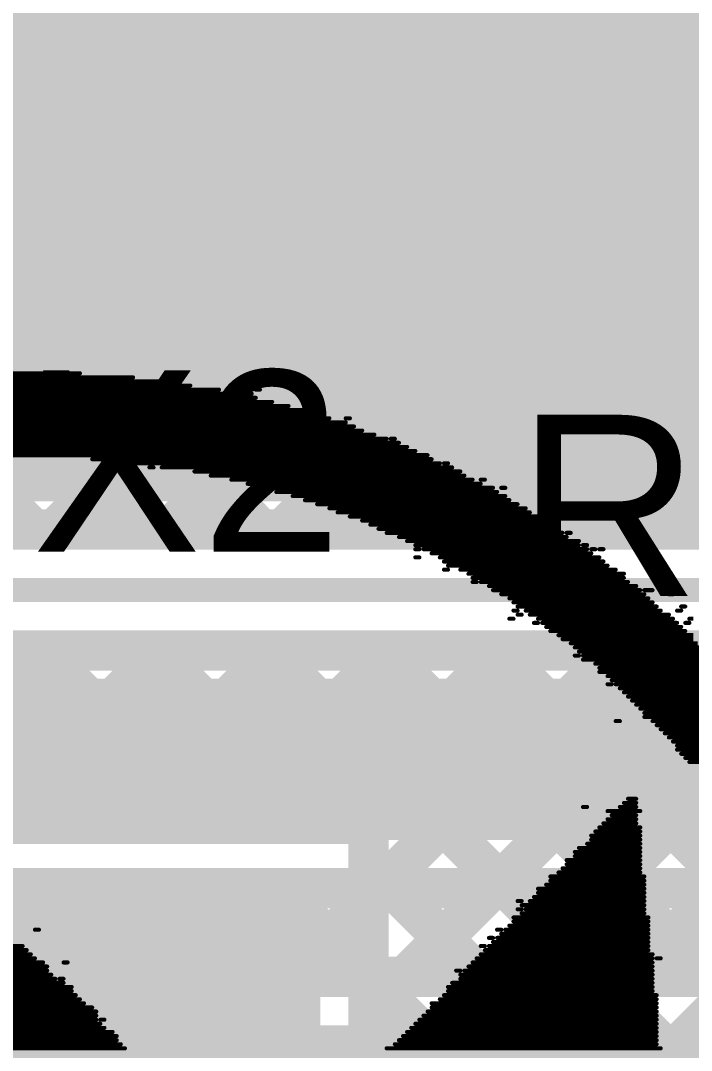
# Model space of a CAD drawing. Header units: millimetres. Extents: x -0.26 to 2.84, y -0.09 to 2.43.
# Drawn here: x 1.4356 to 1.6022, y 1.4018 to 1.6573 of the extents above; entities that cross this region are included whole.
import ezdxf

# ---------------------------------------------------------------- set-up
doc = ezdxf.new("R2010")
doc.units = ezdxf.units.MM
doc.header["$MEASUREMENT"] = 0
for name, color, linetype in [('BottomLayer', 5, 'Continuous'), ('BottomOverlay', 54, 'Continuous'), ('TopLayer', 1, 'Continuous'), ('TopOverlay', 2, 'Continuous'), ('TopPaste', 8, 'Continuous'), ('TopSolder', 216, 'Continuous'), ('ViaHoleLayer', 16, 'Continuous')]:
    doc.layers.add(name, color=color, linetype=linetype)
doc.styles.add('Arial', font='', dxfattribs={"height": 0.2})
doc.styles.get('Arial').set_extended_font_data('Arial')

# ---------------------------------------------------------------- blocks, each defined once
blk = doc.blocks.new('S3224576121060_66')
at = {"layer": 'TopLayer'}
for points in [[(-0.07087, 0.05709), (-0.01575, 0.05709), (-0.01575, 0.00984), (-0.07087, 0.00984)], [(0.01575, 0.05709), (0.07087, 0.05709), (0.07087, 0.00984), (0.01575, 0.00984)], [(-0.07087, -0.00984), (-0.01575, -0.00984), (-0.01575, -0.05709), (-0.07087, -0.05709)], [(0.01575, -0.00984), (0.07087, -0.00984), (0.07087, -0.05709), (0.01575, -0.05709)]]:
    blk.add_hatch(color=1, dxfattribs=at).paths.add_polyline_path(points)
at = {"layer": 'TopPaste'}
for points in [[(-0.07087, 0.05709), (-0.01575, 0.05709), (-0.01575, 0.00984), (-0.07087, 0.00984)], [(0.01575, 0.05709), (0.07087, 0.05709), (0.07087, 0.00984), (0.01575, 0.00984)], [(-0.07087, -0.00984), (-0.01575, -0.00984), (-0.01575, -0.05709), (-0.07087, -0.05709)], [(0.01575, -0.00984), (0.07087, -0.00984), (0.07087, -0.05709), (0.01575, -0.05709)]]:
    blk.add_hatch(color=8, dxfattribs=at).paths.add_polyline_path(points)
at = {"layer": 'TopSolder'}
for points in [[(-0.07487, 0.06109), (-0.01175, 0.06109), (-0.01175, 0.00584), (-0.07487, 0.00584)], [(0.01175, 0.06109), (0.07487, 0.06109), (0.07487, 0.00584), (0.01175, 0.00584)], [(-0.07487, -0.00584), (-0.01175, -0.00584), (-0.01175, -0.06109), (-0.07487, -0.06109)], [(0.01175, -0.00584), (0.07487, -0.00584), (0.07487, -0.06109), (0.01175, -0.06109)]]:
    blk.add_hatch(color=216, dxfattribs=at).paths.add_polyline_path(points)
at = {"layer": 'TopOverlay', "const_width": 0.005}
for points in [[(-0.008, 0.051), (0.008, 0.051)], [(-0.065, -0.002), (-0.065, 0.003)], [(0.065, -0.002), (0.065, 0.003)], [(-0.008, -0.051), (0.008, -0.051)]]:
    blk.add_lwpolyline(points, dxfattribs=at)
at = {"layer": 'TopOverlay'}
for points, const_width in [([(-0.00925, 0.051, 1), (-0.00675, 0.051, 1)], 0.0025), ([(0.00675, 0.051, 1), (0.00925, 0.051, 1)], 0.0025), ([(-0.06625, 0.003, 1), (-0.06375, 0.003, 1)], 0.0025), ([(0.06375, 0.003, 1), (0.06625, 0.003, 1)], 0.0025), ([(-0.06625, -0.002, 1), (-0.06375, -0.002, 1)], 0.0025), ([(0.06375, -0.002, 1), (0.06625, -0.002, 1)], 0.0025), ([(-0.078, -0.042, 1), (-0.086, -0.042, 1)], 0.005), ([(-0.08725, -0.042, 1), (-0.08475, -0.042, 1)], 0.0025), ([(-0.07925, -0.042, 1), (-0.07675, -0.042, 1)], 0.0025), ([(-0.00925, -0.051, 1), (-0.00675, -0.051, 1)], 0.0025), ([(0.00675, -0.051, 1), (0.00925, -0.051, 1)], 0.0025)]:
    blk.add_lwpolyline(points, format="xyb", close=True, dxfattribs=dict(at, const_width=const_width))
blk = doc.blocks.new('RVT1E100M0405__115')
at = {"layer": 'TopLayer'}
for points in [[(-0.12205, 0.0315), (-0.01969, 0.0315), (-0.01969, -0.0315), (-0.12205, -0.0315)], [(0.01969, 0.0315), (0.12205, 0.0315), (0.12205, -0.0315), (0.01969, -0.0315)]]:
    blk.add_hatch(color=1, dxfattribs=at).paths.add_polyline_path(points)
at = {"layer": 'TopPaste'}
for points in [[(-0.12205, 0.0315), (-0.01969, 0.0315), (-0.01969, -0.0315), (-0.12205, -0.0315)], [(0.01969, 0.0315), (0.12205, 0.0315), (0.12205, -0.0315), (0.01969, -0.0315)]]:
    blk.add_hatch(color=8, dxfattribs=at).paths.add_polyline_path(points)
at = {"layer": 'TopSolder'}
for points in [[(-0.12605, 0.0355), (-0.01569, 0.0355), (-0.01569, -0.0355), (-0.12605, -0.0355)], [(0.01569, 0.0355), (0.12605, 0.0355), (0.12605, -0.0355), (0.01569, -0.0355)]]:
    blk.add_hatch(color=216, dxfattribs=at).paths.add_polyline_path(points)
at = {"layer": 'TopOverlay', "const_width": 0.005}
for points in [[(-0.037, 0.087), (-0.08325, 0.04075)], [(0.085, 0.087), (-0.037, 0.087)], [(0.085, 0.087), (0.085, 0.039)], [(-0.108, 0.065), (-0.108, 0.037)], [(-0.094, 0.051), (-0.122, 0.051)], [(-0.08325, 0.04075), (-0.08325, 0.035)], [(-0.08325, -0.035), (-0.08325, -0.04075)], [(-0.037, -0.087), (-0.08325, -0.04075)], [(0.085, -0.039), (0.085, -0.087)], [(0.085, -0.087), (-0.037, -0.087)]]:
    blk.add_lwpolyline(points, dxfattribs=at)
at = {"layer": 'TopOverlay', "const_width": 0.0025}
for points in [[(-0.03825, 0.087, 1), (-0.03575, 0.087, 1)], [(-0.03825, 0.087, 1), (-0.03575, 0.087, 1)], [(0.08375, 0.087, 1), (0.08625, 0.087, 1)], [(0.08375, 0.087, 1), (0.08625, 0.087, 1)], [(-0.10925, 0.065, 1), (-0.10675, 0.065, 1)], [(-0.12325, 0.051, 1), (-0.12075, 0.051, 1)], [(-0.09525, 0.051, 1), (-0.09275, 0.051, 1)], [(-0.0845, 0.04075, 1), (-0.082, 0.04075, 1)], [(-0.0845, 0.04075, 1), (-0.082, 0.04075, 1)], [(0.08375, 0.039, 1), (0.08625, 0.039, 1)], [(-0.10925, 0.037, 1), (-0.10675, 0.037, 1)], [(-0.0845, 0.035, 1), (-0.082, 0.035, 1)], [(-0.0845, -0.035, 1), (-0.082, -0.035, 1)], [(-0.0845, -0.04075, 1), (-0.082, -0.04075, 1)], [(-0.0845, -0.04075, 1), (-0.082, -0.04075, 1)], [(0.08375, -0.039, 1), (0.08625, -0.039, 1)], [(-0.03825, -0.087, 1), (-0.03575, -0.087, 1)], [(-0.03825, -0.087, 1), (-0.03575, -0.087, 1)], [(0.08375, -0.087, 1), (0.08625, -0.087, 1)], [(0.08375, -0.087, 1), (0.08625, -0.087, 1)]]:
    blk.add_lwpolyline(points, format="xyb", close=True, dxfattribs=at)
blk = doc.blocks.new('C__0603_120')
at = {"layer": 'TopLayer'}
for points in [[(-0.045, -0.0175), (-0.045, 0.0175), (-0.015, 0.0175), (-0.015, -0.0175)], [(0.015, -0.0175), (0.015, 0.0175), (0.045, 0.0175), (0.045, -0.0175)]]:
    blk.add_hatch(color=1, dxfattribs=at).paths.add_polyline_path(points)
at = {"layer": 'TopPaste'}
for points in [[(-0.045, -0.0175), (-0.045, 0.0175), (-0.015, 0.0175), (-0.015, -0.0175)], [(0.015, -0.0175), (0.015, 0.0175), (0.045, 0.0175), (0.045, -0.0175)]]:
    blk.add_hatch(color=8, dxfattribs=at).paths.add_polyline_path(points)
at = {"layer": 'TopSolder'}
for points in [[(-0.049, -0.0215), (-0.049, 0.0215), (-0.011, 0.0215), (-0.011, -0.0215)], [(0.011, -0.0215), (0.011, 0.0215), (0.049, 0.0215), (0.049, -0.0215)]]:
    blk.add_hatch(color=216, dxfattribs=at).paths.add_polyline_path(points)
at = {"layer": 'TopOverlay', "const_width": 0.005}
for points in [[(-0.016, 0.023), (-0.05, 0.023)], [(-0.05, -0.023), (-0.05, 0.023)], [(0.05, 0.023), (0.016, 0.023)], [(0.05, -0.023), (0.05, 0.023)], [(-0.016, -0.023), (-0.05, -0.023)], [(0.05, -0.023), (0.016, -0.023)]]:
    blk.add_lwpolyline(points, dxfattribs=at)
at = {"layer": 'TopOverlay', "const_width": 0.0025}
for points in [[(-0.05125, 0.023, 1), (-0.04875, 0.023, 1)], [(-0.05125, 0.023, 1), (-0.04875, 0.023, 1)], [(-0.01725, 0.023, 1), (-0.01475, 0.023, 1)], [(0.01475, 0.023, 1), (0.01725, 0.023, 1)], [(0.04875, 0.023, 1), (0.05125, 0.023, 1)], [(0.04875, 0.023, 1), (0.05125, 0.023, 1)], [(-0.05125, -0.023, 1), (-0.04875, -0.023, 1)], [(-0.05125, -0.023, 1), (-0.04875, -0.023, 1)], [(-0.01725, -0.023, 1), (-0.01475, -0.023, 1)], [(0.01475, -0.023, 1), (0.01725, -0.023, 1)], [(0.04875, -0.023, 1), (0.05125, -0.023, 1)], [(0.04875, -0.023, 1), (0.05125, -0.023, 1)]]:
    blk.add_lwpolyline(points, format="xyb", close=True, dxfattribs=at)

msp = doc.modelspace()

# ---------------------------------------------------------------- hatches: boundary and pattern name
at = {"layer": 'BottomLayer'}
msp.add_hatch(color=5, dxfattribs=at).paths.add_polyline_path([(1.341, 1.538), (1.723, 1.538), (1.723, 1.683), (1.341, 1.683)])
h = msp.add_hatch(color=5, dxfattribs=at)
edge = h.paths.add_edge_path()
edge.add_arc((1.558, 1.612), 0.00886, 0, 360)
at = {"layer": 'TopLayer'}
for points in [[(1.47103, 1.69993), (1.344, 1.69993), (1.344, 1.65093), (1.47103, 1.65093)], [(1.492, 1.65093), (1.607, 1.65093), (1.607, 1.69993), (1.492, 1.69993)], [(1.47103, 1.633), (1.344, 1.633), (1.344, 1.569), (1.47103, 1.569)], [(1.492, 1.584), (1.607, 1.584), (1.607, 1.633), (1.492, 1.633)], [(1.51, 1.446), (1.388, 1.446), (1.388, 1.251), (1.51, 1.251)]]:
    msp.add_hatch(color=1, dxfattribs=at).paths.add_polyline_path(points)
h = msp.add_hatch(color=1, dxfattribs=at)
edge = h.paths.add_edge_path()
edge.add_arc((1.558, 1.612), 0.00886, 0, 360)
at = {"layer": 'ViaHoleLayer'}
h = msp.add_hatch(color=16, dxfattribs=at)
edge = h.paths.add_edge_path()
edge.add_arc((1.558, 1.612), 0.00591, 0, 360)

# ---------------------------------------------------------------- linework, layer by layer
at = {"layer": 'BottomLayer'}
for points, const_width in [([(1.317, 1.474), (1.76057, 1.474)], 0.04), ([(1.317, 1.442), (1.74731, 1.442)], 0.01), ([(1.4148, 1.442), (1.4368, 1.42)], 0.01), ([(1.4178, 1.42), (1.4398, 1.442)], 0.01), ([(1.44309, 1.442), (1.46509, 1.42)], 0.01), ([(1.44608, 1.42), (1.46808, 1.442)], 0.01), ([(1.44608, 1.42), (1.46808, 1.442)], 0.01), ([(1.47137, 1.442), (1.49337, 1.42)], 0.01), ([(1.47436, 1.42), (1.49636, 1.442)], 0.01), ([(1.49966, 1.442), (1.52166, 1.42)], 0.01), ([(1.50265, 1.42), (1.52465, 1.442)], 0.01), ([(1.52794, 1.442), (1.54994, 1.42)], 0.01), ([(1.53093, 1.42), (1.55293, 1.442)], 0.01), ([(1.55623, 1.442), (1.57823, 1.42)], 0.01), ([(1.55922, 1.42), (1.58122, 1.442)], 0.01), ([(1.58451, 1.442), (1.60651, 1.42)], 0.01), ([(1.5875, 1.42), (1.6095, 1.442)], 0.01), ([(1.03381, 1.42), (1.73784, 1.42)], 0.01), ([(1.02428, 1.397), (1.744, 1.397)], 0.022)]:
    msp.add_lwpolyline(points, dxfattribs=dict(at, const_width=const_width))
at = {"layer": 'BottomLayer', "const_width": 0.005}
for points in [[(1.4373, 1.442, 1), (1.4423, 1.442, 1)], [(1.44059, 1.442, 1), (1.44559, 1.442, 1)], [(1.46558, 1.442, 1), (1.47058, 1.442, 1)], [(1.46558, 1.442, 1), (1.47058, 1.442, 1)], [(1.46887, 1.442, 1), (1.47387, 1.442, 1)], [(1.49386, 1.442, 1), (1.49886, 1.442, 1)], [(1.49716, 1.442, 1), (1.50216, 1.442, 1)], [(1.52215, 1.442, 1), (1.52715, 1.442, 1)], [(1.52544, 1.442, 1), (1.53044, 1.442, 1)], [(1.55043, 1.442, 1), (1.55543, 1.442, 1)], [(1.55373, 1.442, 1), (1.55873, 1.442, 1)], [(1.57872, 1.442, 1), (1.58372, 1.442, 1)], [(1.58201, 1.442, 1), (1.58701, 1.442, 1)], [(1.4343, 1.42, 1), (1.4393, 1.42, 1)], [(1.44358, 1.42, 1), (1.44858, 1.42, 1)], [(1.44358, 1.42, 1), (1.44858, 1.42, 1)], [(1.46259, 1.42, 1), (1.46759, 1.42, 1)], [(1.47186, 1.42, 1), (1.47687, 1.42, 1)], [(1.49087, 1.42, 1), (1.49587, 1.42, 1)], [(1.50015, 1.42, 1), (1.50515, 1.42, 1)], [(1.51916, 1.42, 1), (1.52416, 1.42, 1)], [(1.52843, 1.42, 1), (1.53343, 1.42, 1)], [(1.54744, 1.42, 1), (1.55244, 1.42, 1)], [(1.55672, 1.42, 1), (1.56172, 1.42, 1)], [(1.57573, 1.42, 1), (1.58073, 1.42, 1)], [(1.585, 1.42, 1), (1.59, 1.42, 1)], [(1.60401, 1.42, 1), (1.60901, 1.42, 1)]]:
    msp.add_lwpolyline(points, format="xyb", close=True, dxfattribs=at)
at = {"layer": 'BottomOverlay', "const_width": 0.00102}
for points in [[(1.41685, 1.56878), (1.46355, 1.56878)], [(1.43005, 1.5698), (1.45035, 1.5698)], [(1.40263, 1.56675), (1.47777, 1.56675)], [(1.40872, 1.56777), (1.47168, 1.56777)], [(1.3874, 1.56371), (1.49401, 1.56371)], [(1.39146, 1.56472), (1.48995, 1.56472)], [(1.39552, 1.56574), (1.48488, 1.56574)], [(1.48691, 1.56574), (1.48792, 1.56574)], [(1.49198, 1.56472), (1.493, 1.56472)], [(1.49401, 1.56574), (1.49503, 1.56574)], [(1.37826, 1.56168), (1.50214, 1.56168)], [(1.38334, 1.56269), (1.49808, 1.56269)], [(1.36811, 1.55863), (1.51229, 1.55863)], [(1.37217, 1.55965), (1.50925, 1.55965)], [(1.37522, 1.56066), (1.5062, 1.56066)], [(1.51635, 1.55863), (1.51737, 1.55863)], [(1.36303, 1.5566), (1.51838, 1.5566)], [(1.36608, 1.55761), (1.51635, 1.55761)], [(1.35491, 1.55355), (1.52651, 1.55355)], [(1.35795, 1.55457), (1.52346, 1.55457)], [(1.35998, 1.55558), (1.52041, 1.55558)], [(1.52752, 1.55355), (1.52854, 1.55355)], [(1.34983, 1.55152), (1.53158, 1.55152)], [(1.35186, 1.55254), (1.52955, 1.55254)], [(1.34475, 1.54949), (1.53666, 1.54949)], [(1.3478, 1.55051), (1.53361, 1.55051)], [(1.4534, 1.54848), (1.53768, 1.54848)], [(1.46355, 1.54746), (1.53971, 1.54746)], [(1.46761, 1.54644), (1.46863, 1.54644)], [(1.47066, 1.54644), (1.54275, 1.54644)], [(1.54072, 1.54746), (1.54174, 1.54746)], [(1.47878, 1.54543), (1.54478, 1.54543)], [(1.48285, 1.54441), (1.5458, 1.54441)], [(1.48792, 1.5434), (1.54783, 1.5434)], [(1.54986, 1.5434), (1.55088, 1.5434)], [(1.49198, 1.54238), (1.54986, 1.54238)], [(1.49605, 1.54137), (1.55291, 1.54137)], [(1.55494, 1.54137), (1.55595, 1.54137)], [(1.49909, 1.54035), (1.55392, 1.54035)], [(1.50315, 1.53934), (1.55595, 1.53934)], [(1.5062, 1.53832), (1.55697, 1.53832)], [(1.50925, 1.53731), (1.559, 1.53731)], [(1.51229, 1.53629), (1.56103, 1.53629)], [(1.51432, 1.53528), (1.56205, 1.53528)], [(1.51737, 1.53426), (1.56408, 1.53426)], [(1.52041, 1.53325), (1.56611, 1.53325)], [(1.52245, 1.53223), (1.56712, 1.53223)], [(1.52448, 1.53121), (1.56915, 1.53121)], [(1.52651, 1.5302), (1.57017, 1.5302)], [(1.52955, 1.52918), (1.57118, 1.52918)], [(1.53158, 1.52817), (1.57423, 1.52817)], [(1.57118, 1.5302), (1.5722, 1.5302)], [(1.53361, 1.52715), (1.57423, 1.52715)], [(1.53361, 1.52614), (1.53463, 1.52614)], [(1.53565, 1.52614), (1.57626, 1.52614)], [(1.57525, 1.52715), (1.57626, 1.52715)], [(1.57728, 1.52614), (1.57829, 1.52614)], [(1.57931, 1.52614), (1.58032, 1.52614)], [(1.53361, 1.52411), (1.53463, 1.52411)], [(1.53768, 1.52512), (1.57728, 1.52512)], [(1.53971, 1.52411), (1.57931, 1.52411)], [(1.54072, 1.52309), (1.58032, 1.52309)], [(1.54072, 1.52106), (1.54174, 1.52106)], [(1.54174, 1.52208), (1.58134, 1.52208)], [(1.54478, 1.52106), (1.58337, 1.52106)], [(1.54681, 1.52005), (1.5854, 1.52005)], [(1.54783, 1.51903), (1.5854, 1.51903)], [(1.54783, 1.51801), (1.54885, 1.51801)], [(1.54986, 1.51801), (1.58641, 1.51801)], [(1.59251, 1.52005), (1.59352, 1.52005)], [(1.55189, 1.517), (1.58845, 1.517)], [(1.55291, 1.51598), (1.58946, 1.51598)], [(1.59048, 1.51598), (1.59251, 1.51598)], [(1.59555, 1.517), (1.59657, 1.517)], [(1.55494, 1.51497), (1.59048, 1.51497)], [(1.55697, 1.51395), (1.59149, 1.51395)], [(1.55798, 1.51294), (1.59251, 1.51294)], [(1.59657, 1.51497), (1.59758, 1.51497)], [(1.55798, 1.51091), (1.559, 1.51091)], [(1.559, 1.51192), (1.59352, 1.51192)], [(1.56103, 1.51091), (1.59454, 1.51091)], [(1.5986, 1.51091), (1.59961, 1.51091)], [(1.59961, 1.51192), (1.60063, 1.51192)], [(1.55697, 1.50888), (1.55798, 1.50888)], [(1.559, 1.50989), (1.56001, 1.50989)], [(1.56205, 1.50989), (1.59657, 1.50989)], [(1.56306, 1.50786), (1.56408, 1.50786)], [(1.56408, 1.50888), (1.59758, 1.50888)], [(1.56509, 1.50786), (1.5986, 1.50786)], [(1.60063, 1.50786), (1.60164, 1.50786)], [(1.60164, 1.50888), (1.60266, 1.50888)], [(1.56611, 1.50685), (1.59961, 1.50685)], [(1.56712, 1.50583), (1.60063, 1.50583)], [(1.56915, 1.50481), (1.60266, 1.50481)], [(1.57017, 1.5038), (1.60266, 1.5038)], [(1.5722, 1.50278), (1.60368, 1.50278)], [(1.57321, 1.50177), (1.60672, 1.50177)], [(1.57423, 1.50075), (1.60571, 1.50075)], [(1.57321, 1.49974), (1.57423, 1.49974)], [(1.57525, 1.49974), (1.60672, 1.49974)], [(1.57525, 1.49872), (1.60774, 1.49872)], [(1.57829, 1.49771), (1.60875, 1.49771)], [(1.57931, 1.49669), (1.60977, 1.49669)], [(1.57931, 1.49568), (1.60977, 1.49568)], [(1.58134, 1.49466), (1.61078, 1.49466)], [(1.58134, 1.49263), (1.58235, 1.49263)], [(1.58235, 1.49365), (1.6118, 1.49365)], [(1.58337, 1.49263), (1.61281, 1.49263)], [(1.58438, 1.49161), (1.61383, 1.49161)], [(1.5854, 1.4906), (1.61485, 1.4906)], [(1.58641, 1.48958), (1.61586, 1.48958)], [(1.58743, 1.48857), (1.61688, 1.48857)], [(1.58845, 1.48755), (1.61789, 1.48755)], [(1.58946, 1.48654), (1.61789, 1.48654)], [(1.59048, 1.48552), (1.61891, 1.48552)], [(1.59048, 1.48451), (1.61992, 1.48451)], [(1.58337, 1.48349), (1.58438, 1.48349)], [(1.59251, 1.48349), (1.62094, 1.48349)], [(1.59352, 1.48248), (1.62195, 1.48248)], [(1.59454, 1.48146), (1.62195, 1.48146)], [(1.59555, 1.48045), (1.62297, 1.48045)], [(1.59657, 1.47943), (1.62398, 1.47943)], [(1.59758, 1.47841), (1.625, 1.47841)], [(1.5986, 1.4774), (1.62601, 1.4774)], [(1.5986, 1.47638), (1.62601, 1.47638)], [(1.59961, 1.47537), (1.62703, 1.47537)], [(1.60063, 1.47435), (1.62804, 1.47435)], [(1.60164, 1.47334), (1.63008, 1.47334)], [(1.58641, 1.4642), (1.58845, 1.4642)], [(1.57525, 1.46217), (1.57626, 1.46217)], [(1.58438, 1.46217), (1.58845, 1.46217)], [(1.5854, 1.46318), (1.58845, 1.46318)], [(1.58134, 1.46115), (1.58946, 1.46115)], [(1.58134, 1.45912), (1.58845, 1.45912)], [(1.58235, 1.46014), (1.58845, 1.46014)], [(1.57931, 1.45709), (1.58946, 1.45709)], [(1.58032, 1.45811), (1.58845, 1.45811)], [(1.57728, 1.45506), (1.58946, 1.45506)], [(1.57728, 1.45405), (1.58946, 1.45405)], [(1.57829, 1.45608), (1.58946, 1.45608)], [(1.57423, 1.45201), (1.58946, 1.45201)], [(1.57626, 1.45303), (1.58946, 1.45303)], [(1.57118, 1.44897), (1.58946, 1.44897)], [(1.57321, 1.451), (1.58946, 1.451)], [(1.57321, 1.44998), (1.58946, 1.44998)], [(1.57017, 1.44694), (1.58946, 1.44694)], [(1.57118, 1.44795), (1.58946, 1.44795)], [(1.56712, 1.44491), (1.59048, 1.44491)], [(1.56712, 1.44389), (1.59048, 1.44389)], [(1.56915, 1.44592), (1.58946, 1.44592)], [(1.56408, 1.44186), (1.59048, 1.44186)], [(1.56611, 1.44288), (1.59048, 1.44288)], [(1.559, 1.43882), (1.56001, 1.43882)], [(1.56205, 1.43882), (1.59048, 1.43882)], [(1.56306, 1.43983), (1.59048, 1.43983)], [(1.56408, 1.44085), (1.59048, 1.44085)], [(1.559, 1.43678), (1.56001, 1.43678)], [(1.56001, 1.4378), (1.59048, 1.4378)], [(1.56103, 1.43678), (1.59048, 1.43678)], [(1.55798, 1.43475), (1.59149, 1.43475)], [(1.55798, 1.43374), (1.59149, 1.43374)], [(1.56001, 1.43577), (1.59048, 1.43577)], [(1.43918, 1.43171), (1.4402, 1.43171)], [(1.55392, 1.43171), (1.55494, 1.43171)], [(1.55595, 1.43171), (1.59149, 1.43171)], [(1.55697, 1.43272), (1.59149, 1.43272)], [(1.55189, 1.42968), (1.55291, 1.42968)], [(1.55291, 1.42866), (1.59149, 1.42866)], [(1.55392, 1.42968), (1.59149, 1.42968)], [(1.55494, 1.43069), (1.59149, 1.43069)], [(1.30718, 1.42765), (1.43614, 1.42765)], [(1.3082, 1.42663), (1.43715, 1.42663)], [(1.54986, 1.42765), (1.55088, 1.42765)], [(1.55088, 1.42663), (1.59149, 1.42663)], [(1.55189, 1.42765), (1.59149, 1.42765)], [(1.31023, 1.42561), (1.43817, 1.42561)], [(1.31226, 1.4246), (1.43918, 1.4246)], [(1.31328, 1.42358), (1.44121, 1.42358)], [(1.44629, 1.42358), (1.44731, 1.42358)], [(1.54783, 1.42358), (1.59251, 1.42358)], [(1.54885, 1.4246), (1.59251, 1.4246)], [(1.54986, 1.42561), (1.59251, 1.42561)], [(1.59352, 1.4246), (1.59454, 1.4246)], [(1.31531, 1.42257), (1.44223, 1.42257)], [(1.31632, 1.42155), (1.44223, 1.42155)], [(1.31835, 1.42054), (1.44325, 1.42054)], [(1.54377, 1.42155), (1.54478, 1.42155)], [(1.54478, 1.42054), (1.59251, 1.42054)], [(1.5458, 1.42155), (1.59251, 1.42155)], [(1.54681, 1.42257), (1.59251, 1.42257)], [(1.31937, 1.41952), (1.44426, 1.41952)], [(1.32038, 1.41851), (1.44629, 1.41851)], [(1.44528, 1.41952), (1.44629, 1.41952)], [(1.54275, 1.41851), (1.59251, 1.41851)], [(1.54478, 1.41952), (1.59251, 1.41952)], [(1.3214, 1.41749), (1.44832, 1.41749)], [(1.32343, 1.41648), (1.44832, 1.41648)], [(1.32445, 1.41546), (1.44934, 1.41546)], [(1.54072, 1.41546), (1.59352, 1.41546)], [(1.54174, 1.41749), (1.59251, 1.41749)], [(1.54174, 1.41648), (1.59251, 1.41648)], [(1.32546, 1.41445), (1.45035, 1.41445)], [(1.32749, 1.41343), (1.45137, 1.41343)], [(1.53768, 1.41343), (1.59352, 1.41343)], [(1.53971, 1.41445), (1.59352, 1.41445)], [(1.32851, 1.41241), (1.4534, 1.41241)], [(1.32952, 1.4114), (1.45441, 1.4114)], [(1.33054, 1.41038), (1.45441, 1.41038)], [(1.53565, 1.41038), (1.59352, 1.41038)], [(1.53666, 1.4114), (1.59352, 1.4114)], [(1.53768, 1.41241), (1.59352, 1.41241)], [(1.33257, 1.40937), (1.45441, 1.40937)], [(1.33358, 1.40835), (1.45543, 1.40835)], [(1.45543, 1.40937), (1.45645, 1.40937)], [(1.53361, 1.40835), (1.59352, 1.40835)], [(1.53463, 1.40937), (1.59352, 1.40937)], [(1.3346, 1.40734), (1.45645, 1.40734)], [(1.33562, 1.40632), (1.45848, 1.40632)], [(1.33765, 1.40531), (1.45949, 1.40531)], [(1.53057, 1.40531), (1.59352, 1.40531)], [(1.53158, 1.40632), (1.59352, 1.40632)], [(1.5326, 1.40734), (1.59352, 1.40734)], [(1.33765, 1.40429), (1.45949, 1.40429)], [(1.33968, 1.40328), (1.46051, 1.40328)], [(1.52854, 1.40328), (1.59352, 1.40328)], [(1.52955, 1.40429), (1.59352, 1.40429)], [(1.34171, 1.40226), (1.46152, 1.40226)], [(1.52651, 1.40226), (1.59454, 1.40226)]]:
    msp.add_lwpolyline(points, dxfattribs=at)
at = {"layer": 'BottomOverlay', "const_width": 0.000508}
for points in [[(1.4501, 1.5698, 1), (1.45061, 1.5698, 1)], [(1.4633, 1.56878, 1), (1.46381, 1.56878, 1)], [(1.47142, 1.56777, 1), (1.47193, 1.56777, 1)], [(1.47751, 1.56675, 1), (1.47802, 1.56675, 1)], [(1.48462, 1.56574, 1), (1.48513, 1.56574, 1)], [(1.48665, 1.56574, 1), (1.48716, 1.56574, 1)], [(1.48767, 1.56574, 1), (1.48818, 1.56574, 1)], [(1.4897, 1.56472, 1), (1.49021, 1.56472, 1)], [(1.49173, 1.56472, 1), (1.49224, 1.56472, 1)], [(1.49275, 1.56472, 1), (1.49325, 1.56472, 1)], [(1.49376, 1.56574, 1), (1.49427, 1.56574, 1)], [(1.49376, 1.56371, 1), (1.49427, 1.56371, 1)], [(1.49478, 1.56574, 1), (1.49528, 1.56574, 1)], [(1.49782, 1.56269, 1), (1.49833, 1.56269, 1)], [(1.50188, 1.56168, 1), (1.50239, 1.56168, 1)], [(1.50595, 1.56066, 1), (1.50645, 1.56066, 1)], [(1.50899, 1.55965, 1), (1.5095, 1.55965, 1)], [(1.51204, 1.55863, 1), (1.51255, 1.55863, 1)], [(1.5161, 1.55863, 1), (1.51661, 1.55863, 1)], [(1.51711, 1.55863, 1), (1.51762, 1.55863, 1)], [(1.5161, 1.55761, 1), (1.51661, 1.55761, 1)], [(1.51813, 1.5566, 1), (1.51864, 1.5566, 1)], [(1.52016, 1.55558, 1), (1.52067, 1.55558, 1)], [(1.52321, 1.55457, 1), (1.52371, 1.55457, 1)], [(1.52625, 1.55355, 1), (1.52676, 1.55355, 1)], [(1.52727, 1.55355, 1), (1.52778, 1.55355, 1)], [(1.52828, 1.55355, 1), (1.52879, 1.55355, 1)], [(1.5293, 1.55254, 1), (1.52981, 1.55254, 1)], [(1.53133, 1.55152, 1), (1.53184, 1.55152, 1)], [(1.45315, 1.54848, 1), (1.45365, 1.54848, 1)], [(1.53336, 1.55051, 1), (1.53387, 1.55051, 1)], [(1.53641, 1.54949, 1), (1.53691, 1.54949, 1)], [(1.53742, 1.54848, 1), (1.53793, 1.54848, 1)], [(1.4633, 1.54746, 1), (1.46381, 1.54746, 1)], [(1.46736, 1.54644, 1), (1.46787, 1.54644, 1)], [(1.46838, 1.54644, 1), (1.46888, 1.54644, 1)], [(1.47041, 1.54644, 1), (1.47091, 1.54644, 1)], [(1.53945, 1.54746, 1), (1.53996, 1.54746, 1)], [(1.54047, 1.54746, 1), (1.54098, 1.54746, 1)], [(1.54148, 1.54746, 1), (1.54199, 1.54746, 1)], [(1.5425, 1.54644, 1), (1.54301, 1.54644, 1)], [(1.47853, 1.54543, 1), (1.47904, 1.54543, 1)], [(1.48259, 1.54441, 1), (1.4831, 1.54441, 1)], [(1.48767, 1.5434, 1), (1.48818, 1.5434, 1)], [(1.54453, 1.54543, 1), (1.54504, 1.54543, 1)], [(1.54555, 1.54441, 1), (1.54605, 1.54441, 1)], [(1.54758, 1.5434, 1), (1.54808, 1.5434, 1)], [(1.54961, 1.5434, 1), (1.55011, 1.5434, 1)], [(1.55062, 1.5434, 1), (1.55113, 1.5434, 1)], [(1.49173, 1.54238, 1), (1.49224, 1.54238, 1)], [(1.49579, 1.54137, 1), (1.4963, 1.54137, 1)], [(1.54961, 1.54238, 1), (1.55011, 1.54238, 1)], [(1.55265, 1.54137, 1), (1.55316, 1.54137, 1)], [(1.55468, 1.54137, 1), (1.55519, 1.54137, 1)], [(1.5557, 1.54137, 1), (1.55621, 1.54137, 1)], [(1.49884, 1.54035, 1), (1.49935, 1.54035, 1)], [(1.5029, 1.53934, 1), (1.50341, 1.53934, 1)], [(1.50595, 1.53832, 1), (1.50645, 1.53832, 1)], [(1.55367, 1.54035, 1), (1.55418, 1.54035, 1)], [(1.5557, 1.53934, 1), (1.55621, 1.53934, 1)], [(1.55671, 1.53832, 1), (1.55722, 1.53832, 1)], [(1.50899, 1.53731, 1), (1.5095, 1.53731, 1)], [(1.51204, 1.53629, 1), (1.51255, 1.53629, 1)], [(1.55875, 1.53731, 1), (1.55925, 1.53731, 1)], [(1.56078, 1.53629, 1), (1.56128, 1.53629, 1)], [(1.51407, 1.53528, 1), (1.51458, 1.53528, 1)], [(1.51711, 1.53426, 1), (1.51762, 1.53426, 1)], [(1.52016, 1.53325, 1), (1.52067, 1.53325, 1)], [(1.56179, 1.53528, 1), (1.5623, 1.53528, 1)], [(1.56382, 1.53426, 1), (1.56433, 1.53426, 1)], [(1.56585, 1.53325, 1), (1.56636, 1.53325, 1)], [(1.52219, 1.53223, 1), (1.5227, 1.53223, 1)], [(1.52422, 1.53121, 1), (1.52473, 1.53121, 1)], [(1.56687, 1.53223, 1), (1.56738, 1.53223, 1)], [(1.5689, 1.53121, 1), (1.56941, 1.53121, 1)], [(1.52625, 1.5302, 1), (1.52676, 1.5302, 1)], [(1.5293, 1.52918, 1), (1.52981, 1.52918, 1)], [(1.53133, 1.52817, 1), (1.53184, 1.52817, 1)], [(1.56991, 1.5302, 1), (1.57042, 1.5302, 1)], [(1.57093, 1.5302, 1), (1.57144, 1.5302, 1)], [(1.57093, 1.52918, 1), (1.57144, 1.52918, 1)], [(1.57195, 1.5302, 1), (1.57245, 1.5302, 1)], [(1.57398, 1.52817, 1), (1.57448, 1.52817, 1)], [(1.53336, 1.52715, 1), (1.53387, 1.52715, 1)], [(1.53336, 1.52614, 1), (1.53387, 1.52614, 1)], [(1.53438, 1.52614, 1), (1.53488, 1.52614, 1)], [(1.53539, 1.52614, 1), (1.5359, 1.52614, 1)], [(1.57398, 1.52715, 1), (1.57448, 1.52715, 1)], [(1.57499, 1.52715, 1), (1.5755, 1.52715, 1)], [(1.57601, 1.52715, 1), (1.57651, 1.52715, 1)], [(1.57601, 1.52614, 1), (1.57651, 1.52614, 1)], [(1.57702, 1.52614, 1), (1.57753, 1.52614, 1)], [(1.57804, 1.52614, 1), (1.57855, 1.52614, 1)], [(1.57905, 1.52614, 1), (1.57956, 1.52614, 1)], [(1.58007, 1.52614, 1), (1.58058, 1.52614, 1)], [(1.53336, 1.52411, 1), (1.53387, 1.52411, 1)], [(1.53438, 1.52411, 1), (1.53488, 1.52411, 1)], [(1.53742, 1.52512, 1), (1.53793, 1.52512, 1)], [(1.53945, 1.52411, 1), (1.53996, 1.52411, 1)], [(1.54047, 1.52309, 1), (1.54098, 1.52309, 1)], [(1.57702, 1.52512, 1), (1.57753, 1.52512, 1)], [(1.57905, 1.52411, 1), (1.57956, 1.52411, 1)], [(1.58007, 1.52309, 1), (1.58058, 1.52309, 1)], [(1.54047, 1.52106, 1), (1.54098, 1.52106, 1)], [(1.54148, 1.52208, 1), (1.54199, 1.52208, 1)], [(1.54148, 1.52106, 1), (1.54199, 1.52106, 1)], [(1.54453, 1.52106, 1), (1.54504, 1.52106, 1)], [(1.58108, 1.52208, 1), (1.58159, 1.52208, 1)], [(1.58311, 1.52106, 1), (1.58362, 1.52106, 1)], [(1.54656, 1.52005, 1), (1.54707, 1.52005, 1)], [(1.54758, 1.51903, 1), (1.54808, 1.51903, 1)], [(1.54758, 1.51801, 1), (1.54808, 1.51801, 1)], [(1.54859, 1.51801, 1), (1.5491, 1.51801, 1)], [(1.54961, 1.51801, 1), (1.55011, 1.51801, 1)], [(1.58515, 1.52005, 1), (1.58565, 1.52005, 1)], [(1.58515, 1.51903, 1), (1.58565, 1.51903, 1)], [(1.58616, 1.51801, 1), (1.58667, 1.51801, 1)], [(1.59225, 1.52005, 1), (1.59276, 1.52005, 1)], [(1.59327, 1.52005, 1), (1.59378, 1.52005, 1)], [(1.55164, 1.517, 1), (1.55215, 1.517, 1)], [(1.55265, 1.51598, 1), (1.55316, 1.51598, 1)], [(1.58819, 1.517, 1), (1.5887, 1.517, 1)], [(1.58921, 1.51598, 1), (1.58971, 1.51598, 1)], [(1.59022, 1.51598, 1), (1.59073, 1.51598, 1)], [(1.59225, 1.51598, 1), (1.59276, 1.51598, 1)], [(1.5953, 1.517, 1), (1.59581, 1.517, 1)], [(1.59631, 1.517, 1), (1.59682, 1.517, 1)], [(1.55468, 1.51497, 1), (1.55519, 1.51497, 1)], [(1.55671, 1.51395, 1), (1.55722, 1.51395, 1)], [(1.55773, 1.51294, 1), (1.55824, 1.51294, 1)], [(1.59022, 1.51497, 1), (1.59073, 1.51497, 1)], [(1.59124, 1.51395, 1), (1.59174, 1.51395, 1)], [(1.59225, 1.51294, 1), (1.59276, 1.51294, 1)], [(1.59631, 1.51497, 1), (1.59682, 1.51497, 1)], [(1.59733, 1.51497, 1), (1.59784, 1.51497, 1)], [(1.55773, 1.51091, 1), (1.55824, 1.51091, 1)], [(1.55875, 1.51192, 1), (1.55925, 1.51192, 1)], [(1.55875, 1.51091, 1), (1.55925, 1.51091, 1)], [(1.56078, 1.51091, 1), (1.56128, 1.51091, 1)], [(1.59327, 1.51192, 1), (1.59378, 1.51192, 1)], [(1.59428, 1.51091, 1), (1.59479, 1.51091, 1)], [(1.59835, 1.51091, 1), (1.59885, 1.51091, 1)], [(1.59936, 1.51192, 1), (1.59987, 1.51192, 1)], [(1.59936, 1.51091, 1), (1.59987, 1.51091, 1)], [(1.60038, 1.51192, 1), (1.60088, 1.51192, 1)], [(1.55671, 1.50888, 1), (1.55722, 1.50888, 1)], [(1.55773, 1.50888, 1), (1.55824, 1.50888, 1)], [(1.55875, 1.50989, 1), (1.55925, 1.50989, 1)], [(1.55976, 1.50989, 1), (1.56027, 1.50989, 1)], [(1.56179, 1.50989, 1), (1.5623, 1.50989, 1)], [(1.56281, 1.50786, 1), (1.56331, 1.50786, 1)], [(1.56382, 1.50888, 1), (1.56433, 1.50888, 1)], [(1.56382, 1.50786, 1), (1.56433, 1.50786, 1)], [(1.56484, 1.50786, 1), (1.56535, 1.50786, 1)], [(1.59631, 1.50989, 1), (1.59682, 1.50989, 1)], [(1.59733, 1.50888, 1), (1.59784, 1.50888, 1)], [(1.59835, 1.50786, 1), (1.59885, 1.50786, 1)], [(1.60038, 1.50786, 1), (1.60088, 1.50786, 1)], [(1.60139, 1.50888, 1), (1.6019, 1.50888, 1)], [(1.60139, 1.50786, 1), (1.6019, 1.50786, 1)], [(1.56585, 1.50685, 1), (1.56636, 1.50685, 1)], [(1.56687, 1.50583, 1), (1.56738, 1.50583, 1)], [(1.59936, 1.50685, 1), (1.59987, 1.50685, 1)], [(1.60038, 1.50583, 1), (1.60088, 1.50583, 1)], [(1.5689, 1.50481, 1), (1.56941, 1.50481, 1)], [(1.56991, 1.5038, 1), (1.57042, 1.5038, 1)], [(1.57195, 1.50278, 1), (1.57245, 1.50278, 1)], [(1.57296, 1.50177, 1), (1.57347, 1.50177, 1)], [(1.57398, 1.50075, 1), (1.57448, 1.50075, 1)], [(1.57296, 1.49974, 1), (1.57347, 1.49974, 1)], [(1.57398, 1.49974, 1), (1.57448, 1.49974, 1)], [(1.57499, 1.49974, 1), (1.5755, 1.49974, 1)], [(1.57499, 1.49872, 1), (1.5755, 1.49872, 1)], [(1.57804, 1.49771, 1), (1.57855, 1.49771, 1)], [(1.57905, 1.49669, 1), (1.57956, 1.49669, 1)], [(1.57905, 1.49568, 1), (1.57956, 1.49568, 1)], [(1.58108, 1.49466, 1), (1.58159, 1.49466, 1)], [(1.58108, 1.49263, 1), (1.58159, 1.49263, 1)], [(1.5821, 1.49365, 1), (1.58261, 1.49365, 1)], [(1.5821, 1.49263, 1), (1.58261, 1.49263, 1)], [(1.58311, 1.49263, 1), (1.58362, 1.49263, 1)], [(1.58413, 1.49161, 1), (1.58464, 1.49161, 1)], [(1.58515, 1.4906, 1), (1.58565, 1.4906, 1)], [(1.58616, 1.48958, 1), (1.58667, 1.48958, 1)], [(1.58718, 1.48857, 1), (1.58768, 1.48857, 1)], [(1.58819, 1.48755, 1), (1.5887, 1.48755, 1)], [(1.58921, 1.48654, 1), (1.58971, 1.48654, 1)], [(1.59022, 1.48552, 1), (1.59073, 1.48552, 1)], [(1.59022, 1.48451, 1), (1.59073, 1.48451, 1)], [(1.58311, 1.48349, 1), (1.58362, 1.48349, 1)], [(1.58413, 1.48349, 1), (1.58464, 1.48349, 1)], [(1.59225, 1.48349, 1), (1.59276, 1.48349, 1)], [(1.59327, 1.48248, 1), (1.59378, 1.48248, 1)], [(1.59428, 1.48146, 1), (1.59479, 1.48146, 1)], [(1.5953, 1.48045, 1), (1.59581, 1.48045, 1)], [(1.59631, 1.47943, 1), (1.59682, 1.47943, 1)], [(1.59733, 1.47841, 1), (1.59784, 1.47841, 1)], [(1.59835, 1.4774, 1), (1.59885, 1.4774, 1)], [(1.59835, 1.47638, 1), (1.59885, 1.47638, 1)], [(1.59936, 1.47537, 1), (1.59987, 1.47537, 1)], [(1.60038, 1.47435, 1), (1.60088, 1.47435, 1)], [(1.60139, 1.47334, 1), (1.6019, 1.47334, 1)], [(1.58616, 1.4642, 1), (1.58667, 1.4642, 1)], [(1.58819, 1.4642, 1), (1.5887, 1.4642, 1)], [(1.57499, 1.46217, 1), (1.5755, 1.46217, 1)], [(1.57601, 1.46217, 1), (1.57651, 1.46217, 1)], [(1.58413, 1.46217, 1), (1.58464, 1.46217, 1)], [(1.58515, 1.46318, 1), (1.58565, 1.46318, 1)], [(1.58819, 1.46318, 1), (1.5887, 1.46318, 1)], [(1.58819, 1.46217, 1), (1.5887, 1.46217, 1)], [(1.58108, 1.46115, 1), (1.58159, 1.46115, 1)], [(1.58108, 1.45912, 1), (1.58159, 1.45912, 1)], [(1.5821, 1.46014, 1), (1.58261, 1.46014, 1)], [(1.58819, 1.46014, 1), (1.5887, 1.46014, 1)], [(1.58819, 1.45912, 1), (1.5887, 1.45912, 1)], [(1.58921, 1.46115, 1), (1.58971, 1.46115, 1)], [(1.57905, 1.45709, 1), (1.57956, 1.45709, 1)], [(1.58007, 1.45811, 1), (1.58058, 1.45811, 1)], [(1.58819, 1.45811, 1), (1.5887, 1.45811, 1)], [(1.58921, 1.45709, 1), (1.58971, 1.45709, 1)], [(1.57702, 1.45506, 1), (1.57753, 1.45506, 1)], [(1.57702, 1.45405, 1), (1.57753, 1.45405, 1)], [(1.57804, 1.45608, 1), (1.57855, 1.45608, 1)], [(1.58921, 1.45608, 1), (1.58971, 1.45608, 1)], [(1.58921, 1.45506, 1), (1.58971, 1.45506, 1)], [(1.58921, 1.45405, 1), (1.58971, 1.45405, 1)], [(1.57398, 1.45201, 1), (1.57448, 1.45201, 1)], [(1.57601, 1.45303, 1), (1.57651, 1.45303, 1)], [(1.58921, 1.45303, 1), (1.58971, 1.45303, 1)], [(1.58921, 1.45201, 1), (1.58971, 1.45201, 1)], [(1.57093, 1.44897, 1), (1.57144, 1.44897, 1)], [(1.57296, 1.451, 1), (1.57347, 1.451, 1)], [(1.57296, 1.44998, 1), (1.57347, 1.44998, 1)], [(1.58921, 1.451, 1), (1.58971, 1.451, 1)], [(1.58921, 1.44998, 1), (1.58971, 1.44998, 1)], [(1.58921, 1.44897, 1), (1.58971, 1.44897, 1)], [(1.56991, 1.44694, 1), (1.57042, 1.44694, 1)], [(1.57093, 1.44795, 1), (1.57144, 1.44795, 1)], [(1.58921, 1.44795, 1), (1.58971, 1.44795, 1)], [(1.58921, 1.44694, 1), (1.58971, 1.44694, 1)], [(1.56687, 1.44491, 1), (1.56738, 1.44491, 1)], [(1.56687, 1.44389, 1), (1.56738, 1.44389, 1)], [(1.5689, 1.44592, 1), (1.56941, 1.44592, 1)], [(1.58921, 1.44592, 1), (1.58971, 1.44592, 1)], [(1.59022, 1.44491, 1), (1.59073, 1.44491, 1)], [(1.59022, 1.44389, 1), (1.59073, 1.44389, 1)], [(1.56382, 1.44186, 1), (1.56433, 1.44186, 1)], [(1.56585, 1.44288, 1), (1.56636, 1.44288, 1)], [(1.59022, 1.44288, 1), (1.59073, 1.44288, 1)], [(1.59022, 1.44186, 1), (1.59073, 1.44186, 1)], [(1.55875, 1.43882, 1), (1.55925, 1.43882, 1)], [(1.55976, 1.43882, 1), (1.56027, 1.43882, 1)], [(1.56179, 1.43882, 1), (1.5623, 1.43882, 1)], [(1.56281, 1.43983, 1), (1.56331, 1.43983, 1)], [(1.56382, 1.44085, 1), (1.56433, 1.44085, 1)], [(1.59022, 1.44085, 1), (1.59073, 1.44085, 1)], [(1.59022, 1.43983, 1), (1.59073, 1.43983, 1)], [(1.59022, 1.43882, 1), (1.59073, 1.43882, 1)], [(1.55875, 1.43678, 1), (1.55925, 1.43678, 1)], [(1.55976, 1.4378, 1), (1.56027, 1.4378, 1)], [(1.55976, 1.43678, 1), (1.56027, 1.43678, 1)], [(1.56078, 1.43678, 1), (1.56128, 1.43678, 1)], [(1.59022, 1.4378, 1), (1.59073, 1.4378, 1)], [(1.59022, 1.43678, 1), (1.59073, 1.43678, 1)], [(1.55773, 1.43475, 1), (1.55824, 1.43475, 1)], [(1.55773, 1.43374, 1), (1.55824, 1.43374, 1)], [(1.55976, 1.43577, 1), (1.56027, 1.43577, 1)], [(1.59022, 1.43577, 1), (1.59073, 1.43577, 1)], [(1.59124, 1.43475, 1), (1.59174, 1.43475, 1)], [(1.59124, 1.43374, 1), (1.59174, 1.43374, 1)], [(1.43893, 1.43171, 1), (1.43944, 1.43171, 1)], [(1.43995, 1.43171, 1), (1.44045, 1.43171, 1)], [(1.55367, 1.43171, 1), (1.55418, 1.43171, 1)], [(1.55468, 1.43171, 1), (1.55519, 1.43171, 1)], [(1.5557, 1.43171, 1), (1.55621, 1.43171, 1)], [(1.55671, 1.43272, 1), (1.55722, 1.43272, 1)], [(1.59124, 1.43272, 1), (1.59174, 1.43272, 1)], [(1.59124, 1.43171, 1), (1.59174, 1.43171, 1)], [(1.55164, 1.42968, 1), (1.55215, 1.42968, 1)], [(1.55265, 1.42968, 1), (1.55316, 1.42968, 1)], [(1.55265, 1.42866, 1), (1.55316, 1.42866, 1)], [(1.55367, 1.42968, 1), (1.55418, 1.42968, 1)], [(1.55468, 1.43069, 1), (1.55519, 1.43069, 1)], [(1.59124, 1.43069, 1), (1.59174, 1.43069, 1)], [(1.59124, 1.42968, 1), (1.59174, 1.42968, 1)], [(1.59124, 1.42866, 1), (1.59174, 1.42866, 1)], [(1.43588, 1.42765, 1), (1.43639, 1.42765, 1)], [(1.4369, 1.42663, 1), (1.43741, 1.42663, 1)], [(1.54961, 1.42765, 1), (1.55011, 1.42765, 1)], [(1.55062, 1.42765, 1), (1.55113, 1.42765, 1)], [(1.55062, 1.42663, 1), (1.55113, 1.42663, 1)], [(1.55164, 1.42765, 1), (1.55215, 1.42765, 1)], [(1.59124, 1.42765, 1), (1.59174, 1.42765, 1)], [(1.59124, 1.42663, 1), (1.59174, 1.42663, 1)], [(1.43791, 1.42561, 1), (1.43842, 1.42561, 1)], [(1.43893, 1.4246, 1), (1.43944, 1.4246, 1)], [(1.44096, 1.42358, 1), (1.44147, 1.42358, 1)], [(1.44604, 1.42358, 1), (1.44655, 1.42358, 1)], [(1.44705, 1.42358, 1), (1.44756, 1.42358, 1)], [(1.54758, 1.42358, 1), (1.54808, 1.42358, 1)], [(1.54859, 1.4246, 1), (1.5491, 1.4246, 1)], [(1.54961, 1.42561, 1), (1.55011, 1.42561, 1)], [(1.59225, 1.42561, 1), (1.59276, 1.42561, 1)], [(1.59225, 1.4246, 1), (1.59276, 1.4246, 1)], [(1.59225, 1.42358, 1), (1.59276, 1.42358, 1)], [(1.59327, 1.4246, 1), (1.59378, 1.4246, 1)], [(1.59428, 1.4246, 1), (1.59479, 1.4246, 1)], [(1.44198, 1.42257, 1), (1.44248, 1.42257, 1)], [(1.44198, 1.42155, 1), (1.44248, 1.42155, 1)], [(1.44299, 1.42054, 1), (1.4435, 1.42054, 1)], [(1.54351, 1.42155, 1), (1.54402, 1.42155, 1)], [(1.54453, 1.42155, 1), (1.54504, 1.42155, 1)], [(1.54453, 1.42054, 1), (1.54504, 1.42054, 1)], [(1.54555, 1.42155, 1), (1.54605, 1.42155, 1)], [(1.54656, 1.42257, 1), (1.54707, 1.42257, 1)], [(1.59225, 1.42257, 1), (1.59276, 1.42257, 1)], [(1.59225, 1.42155, 1), (1.59276, 1.42155, 1)], [(1.59225, 1.42054, 1), (1.59276, 1.42054, 1)], [(1.44401, 1.41952, 1), (1.44451, 1.41952, 1)], [(1.44502, 1.41952, 1), (1.44553, 1.41952, 1)], [(1.44604, 1.41952, 1), (1.44655, 1.41952, 1)], [(1.44604, 1.41851, 1), (1.44655, 1.41851, 1)], [(1.5425, 1.41851, 1), (1.54301, 1.41851, 1)], [(1.54453, 1.41952, 1), (1.54504, 1.41952, 1)], [(1.59225, 1.41952, 1), (1.59276, 1.41952, 1)], [(1.59225, 1.41851, 1), (1.59276, 1.41851, 1)], [(1.44807, 1.41749, 1), (1.44858, 1.41749, 1)], [(1.44807, 1.41648, 1), (1.44858, 1.41648, 1)], [(1.44908, 1.41546, 1), (1.44959, 1.41546, 1)], [(1.54047, 1.41546, 1), (1.54098, 1.41546, 1)], [(1.54148, 1.41749, 1), (1.54199, 1.41749, 1)], [(1.54148, 1.41648, 1), (1.54199, 1.41648, 1)], [(1.59225, 1.41749, 1), (1.59276, 1.41749, 1)], [(1.59225, 1.41648, 1), (1.59276, 1.41648, 1)], [(1.59327, 1.41546, 1), (1.59378, 1.41546, 1)], [(1.4501, 1.41445, 1), (1.45061, 1.41445, 1)], [(1.45111, 1.41343, 1), (1.45162, 1.41343, 1)], [(1.53742, 1.41343, 1), (1.53793, 1.41343, 1)], [(1.53945, 1.41445, 1), (1.53996, 1.41445, 1)], [(1.59327, 1.41445, 1), (1.59378, 1.41445, 1)], [(1.59327, 1.41343, 1), (1.59378, 1.41343, 1)], [(1.45315, 1.41241, 1), (1.45365, 1.41241, 1)], [(1.45416, 1.4114, 1), (1.45467, 1.4114, 1)], [(1.45416, 1.41038, 1), (1.45467, 1.41038, 1)], [(1.53539, 1.41038, 1), (1.5359, 1.41038, 1)], [(1.53641, 1.4114, 1), (1.53691, 1.4114, 1)], [(1.53742, 1.41241, 1), (1.53793, 1.41241, 1)], [(1.59327, 1.41241, 1), (1.59378, 1.41241, 1)], [(1.59327, 1.4114, 1), (1.59378, 1.4114, 1)], [(1.59327, 1.41038, 1), (1.59378, 1.41038, 1)], [(1.45416, 1.40937, 1), (1.45467, 1.40937, 1)], [(1.45518, 1.40937, 1), (1.45568, 1.40937, 1)], [(1.45518, 1.40835, 1), (1.45568, 1.40835, 1)], [(1.45619, 1.40937, 1), (1.4567, 1.40937, 1)], [(1.53336, 1.40835, 1), (1.53387, 1.40835, 1)], [(1.53438, 1.40937, 1), (1.53488, 1.40937, 1)], [(1.59327, 1.40937, 1), (1.59378, 1.40937, 1)], [(1.59327, 1.40835, 1), (1.59378, 1.40835, 1)], [(1.45619, 1.40734, 1), (1.4567, 1.40734, 1)], [(1.45822, 1.40632, 1), (1.45873, 1.40632, 1)], [(1.45924, 1.40531, 1), (1.45975, 1.40531, 1)], [(1.53031, 1.40531, 1), (1.53082, 1.40531, 1)], [(1.53133, 1.40632, 1), (1.53184, 1.40632, 1)], [(1.53235, 1.40734, 1), (1.53285, 1.40734, 1)], [(1.59327, 1.40734, 1), (1.59378, 1.40734, 1)], [(1.59327, 1.40632, 1), (1.59378, 1.40632, 1)], [(1.59327, 1.40531, 1), (1.59378, 1.40531, 1)], [(1.45924, 1.40429, 1), (1.45975, 1.40429, 1)], [(1.46025, 1.40328, 1), (1.46076, 1.40328, 1)], [(1.52828, 1.40328, 1), (1.52879, 1.40328, 1)], [(1.5293, 1.40429, 1), (1.52981, 1.40429, 1)], [(1.59327, 1.40429, 1), (1.59378, 1.40429, 1)], [(1.59327, 1.40328, 1), (1.59378, 1.40328, 1)], [(1.46127, 1.40226, 1), (1.46178, 1.40226, 1)], [(1.52625, 1.40226, 1), (1.52676, 1.40226, 1)], [(1.59428, 1.40226, 1), (1.59479, 1.40226, 1)]]:
    msp.add_lwpolyline(points, format="xyb", close=True, dxfattribs=at)
at = {"layer": 'TopLayer'}
for points, const_width in [([(1.589, 1.616), (1.6165, 1.616)], 0.01), ([(1.43, 1.572), (1.613, 1.572)], 0.006), ([(1.41294, 1.557), (1.43894, 1.531)], 0.01), ([(1.41566, 1.531), (1.44166, 1.557)], 0.01), ([(1.43, 1.557), (1.48303, 1.557)], 0.01), ([(1.43, 1.557), (1.48303, 1.557)], 0.01), ([(1.44123, 1.557), (1.46723, 1.531)], 0.01), ([(1.44394, 1.531), (1.46994, 1.557)], 0.01), ([(1.46951, 1.557), (1.49551, 1.531)], 0.01), ([(1.47223, 1.531), (1.49823, 1.557)], 0.01), ([(1.48303, 1.557), (1.613, 1.557)], 0.01), ([(1.49779, 1.557), (1.52379, 1.531)], 0.01), ([(1.50051, 1.531), (1.52651, 1.557)], 0.01), ([(1.52608, 1.557), (1.55208, 1.531)], 0.01), ([(1.5288, 1.531), (1.5548, 1.557)], 0.01), ([(1.55436, 1.557), (1.58036, 1.531)], 0.01), ([(1.55708, 1.531), (1.58308, 1.557)], 0.01), ([(1.55708, 1.531), (1.58308, 1.557)], 0.01), ([(1.58265, 1.557), (1.60865, 1.531)], 0.01), ([(1.58536, 1.531), (1.61136, 1.557)], 0.01), ([(1.57779, 1.382), (1.727, 1.53121)], 0.01), ([(1.34521, 1.531), (1.65151, 1.531)], 0.01), ([(1.339, 1.516), (1.67, 1.516)], 0.006), ([(1.339, 1.501), (1.65151, 1.501)], 0.01), ([(1.39923, 1.458), (1.44223, 1.501)], 0.01), ([(1.41237, 1.501), (1.45537, 1.458)], 0.01), ([(1.42751, 1.458), (1.47051, 1.501)], 0.01), ([(1.44066, 1.501), (1.48366, 1.458)], 0.01), ([(1.4558, 1.458), (1.4988, 1.501)], 0.01), ([(1.46894, 1.501), (1.51194, 1.458)], 0.01), ([(1.48408, 1.458), (1.52708, 1.501)], 0.01), ([(1.48408, 1.458), (1.52708, 1.501)], 0.01), ([(1.49723, 1.501), (1.61623, 1.382)], 0.01), ([(1.51236, 1.458), (1.55537, 1.501)], 0.01), ([(1.522, 1.38278), (1.64022, 1.501)], 0.01), ([(1.522, 1.41107), (1.61193, 1.501)], 0.01), ([(1.522, 1.43935), (1.58365, 1.501)], 0.01), ([(1.52551, 1.501), (1.64451, 1.382)], 0.01), ([(1.55379, 1.501), (1.67279, 1.382)], 0.01), ([(1.58208, 1.501), (1.70568, 1.37739)], 0.01), ([(1.5495, 1.382), (1.66133, 1.49382)], 0.01), ([(1.376, 1.458), (1.522, 1.458)], 0.01), ([(1.522, 1.239), (1.522, 1.458)], 0.01), ([(1.522, 1.44794), (1.58794, 1.382)], 0.01), ([(1.522, 1.41966), (1.55966, 1.382)], 0.01)]:
    msp.add_lwpolyline(points, dxfattribs=dict(at, const_width=const_width))
at = {"layer": 'TopLayer', "const_width": 0.005}
for points in [[(1.5865, 1.616, 1), (1.5915, 1.616, 1)], [(1.43873, 1.557, 1), (1.44373, 1.557, 1)], [(1.43916, 1.557, 1), (1.44416, 1.557, 1)], [(1.46701, 1.557, 1), (1.47201, 1.557, 1)], [(1.46744, 1.557, 1), (1.47244, 1.557, 1)], [(1.48053, 1.557, 1), (1.48553, 1.557, 1)], [(1.48053, 1.557, 1), (1.48553, 1.557, 1)], [(1.48053, 1.557, 1), (1.48553, 1.557, 1)], [(1.49529, 1.557, 1), (1.50029, 1.557, 1)], [(1.49573, 1.557, 1), (1.50073, 1.557, 1)], [(1.52358, 1.557, 1), (1.52858, 1.557, 1)], [(1.52401, 1.557, 1), (1.52901, 1.557, 1)], [(1.55186, 1.557, 1), (1.55686, 1.557, 1)], [(1.5523, 1.557, 1), (1.5573, 1.557, 1)], [(1.58015, 1.557, 1), (1.58515, 1.557, 1)], [(1.58058, 1.557, 1), (1.58558, 1.557, 1)], [(1.58058, 1.557, 1), (1.58558, 1.557, 1)], [(1.43644, 1.531, 1), (1.44144, 1.531, 1)], [(1.44144, 1.531, 1), (1.44644, 1.531, 1)], [(1.46473, 1.531, 1), (1.46973, 1.531, 1)], [(1.46973, 1.531, 1), (1.47473, 1.531, 1)], [(1.49301, 1.531, 1), (1.49801, 1.531, 1)], [(1.49801, 1.531, 1), (1.50301, 1.531, 1)], [(1.52129, 1.531, 1), (1.52629, 1.531, 1)], [(1.5263, 1.531, 1), (1.5313, 1.531, 1)], [(1.54958, 1.531, 1), (1.55458, 1.531, 1)], [(1.55458, 1.531, 1), (1.55958, 1.531, 1)], [(1.55458, 1.531, 1), (1.55958, 1.531, 1)], [(1.57786, 1.531, 1), (1.58286, 1.531, 1)], [(1.58286, 1.531, 1), (1.58787, 1.531, 1)], [(1.43816, 1.501, 1), (1.44316, 1.501, 1)], [(1.43973, 1.501, 1), (1.44473, 1.501, 1)], [(1.46644, 1.501, 1), (1.47144, 1.501, 1)], [(1.46801, 1.501, 1), (1.47301, 1.501, 1)], [(1.49473, 1.501, 1), (1.49973, 1.501, 1)], [(1.4963, 1.501, 1), (1.5013, 1.501, 1)], [(1.52301, 1.501, 1), (1.52801, 1.501, 1)], [(1.52458, 1.501, 1), (1.52958, 1.501, 1)], [(1.52458, 1.501, 1), (1.52958, 1.501, 1)], [(1.55129, 1.501, 1), (1.55629, 1.501, 1)], [(1.55286, 1.501, 1), (1.55787, 1.501, 1)], [(1.57958, 1.501, 1), (1.58458, 1.501, 1)], [(1.58115, 1.501, 1), (1.58615, 1.501, 1)], [(1.45287, 1.458, 1), (1.45787, 1.458, 1)], [(1.4533, 1.458, 1), (1.4583, 1.458, 1)], [(1.48116, 1.458, 1), (1.48616, 1.458, 1)], [(1.48158, 1.458, 1), (1.48658, 1.458, 1)], [(1.48158, 1.458, 1), (1.48658, 1.458, 1)], [(1.50944, 1.458, 1), (1.51444, 1.458, 1)], [(1.50987, 1.458, 1), (1.51486, 1.458, 1)], [(1.5195, 1.458, 1), (1.5245, 1.458, 1)], [(1.5195, 1.458, 1), (1.5245, 1.458, 1)], [(1.5195, 1.44794, 1), (1.5245, 1.44794, 1)], [(1.5195, 1.43935, 1), (1.5245, 1.43935, 1)], [(1.5195, 1.41966, 1), (1.5245, 1.41966, 1)], [(1.5195, 1.41107, 1), (1.5245, 1.41107, 1)]]:
    msp.add_lwpolyline(points, format="xyb", close=True, dxfattribs=at)

# ---------------------------------------------------------------- block references
msp.add_blockref('S3224576121060_66', (1.48152, 1.64231))
for name, p, rotation in [('C__0603_120', (1.589, 1.646), 270), ('RVT1E100M0405__115', (1.698, 1.334), 180)]:
    msp.add_blockref(name, p, dxfattribs=dict(rotation=rotation))

# ---------------------------------------------------------------- texts
at = {"layer": 'TopOverlay', "style": 'Arial'}
for s, p in [('X2', (1.43851, 1.52551)), ('R13', (1.55877, 1.51451))]:
    msp.add_text(s, height=0.045, dxfattribs=at).set_placement(p)

doc.saveas('drawing.dxf')
